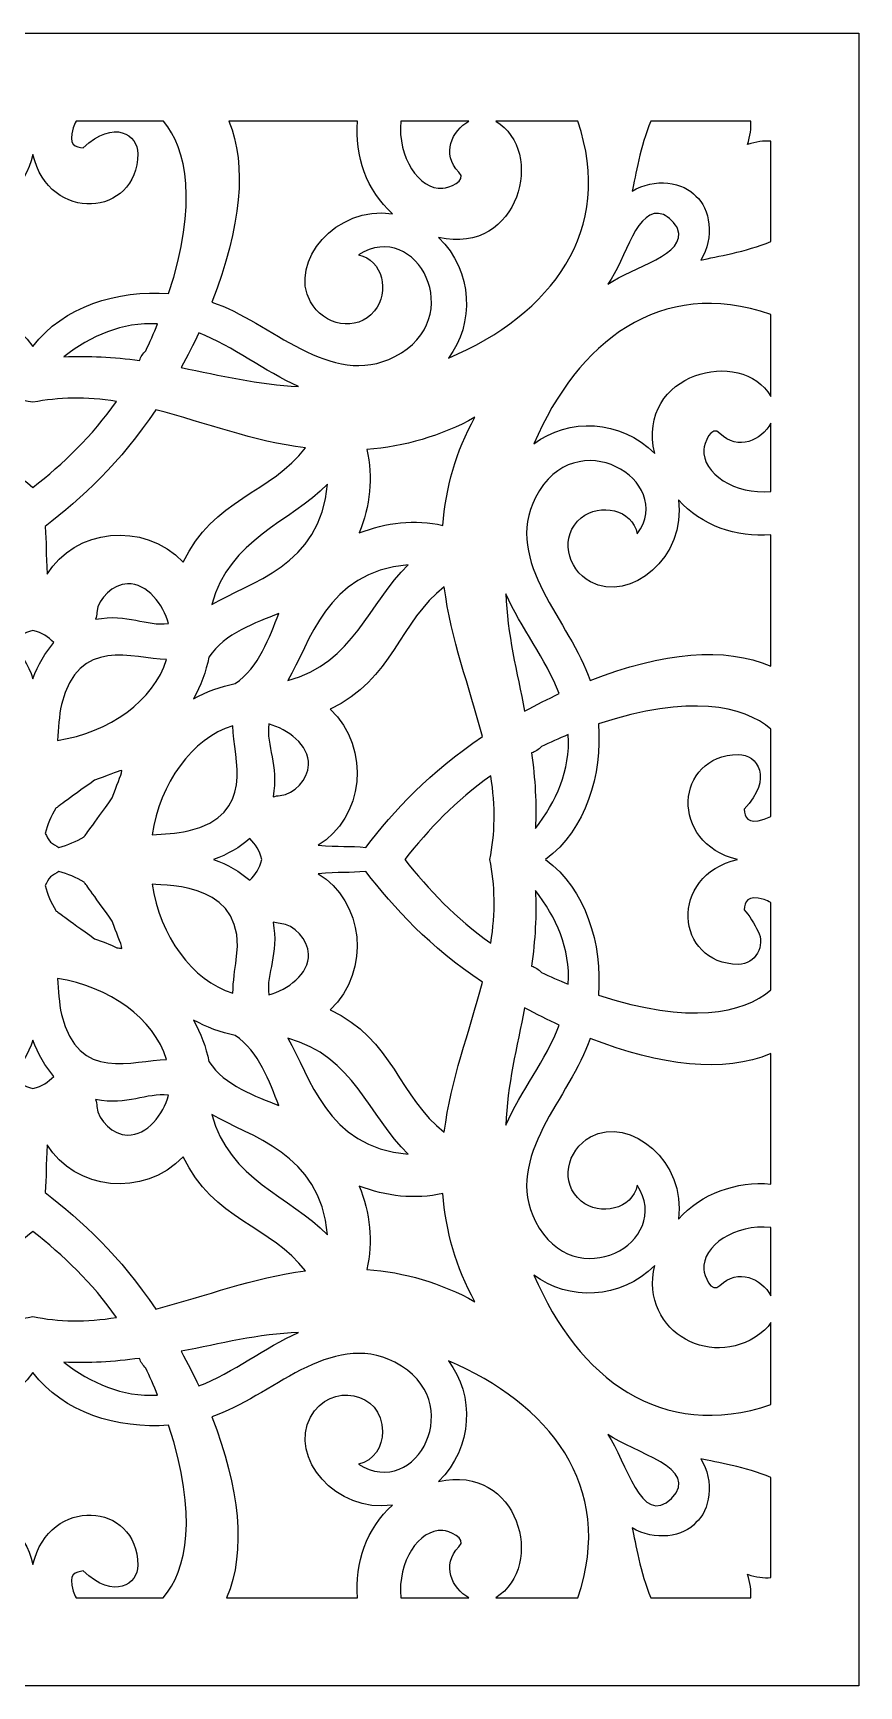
# Model space of a CAD drawing. Header units: millimetres. Extents: x -502 to 502, y -332 to 332.
# Drawn here: x -351.6 to -201.6, y 32.4 to 332.4 of the extents above; entities that cross this region are included whole.
import ezdxf

# ---------------------------------------------------------------- set-up
doc = ezdxf.new("R2010")
doc.units = ezdxf.units.MM
doc.header["$MEASUREMENT"] = 0
doc.layers.add('layer 1', color=7, linetype='Continuous')

msp = doc.modelspace()

# ---------------------------------------------------------------- linework, layer by layer
at = {"layer": 'layer 1'}
for points, knots in [([(-501.6495, 32.3517), (-469.9336, 32.3517), (-255.8634, 32.3517), (-226.8376, 32.3517), (-226.8376, 32.3517), (-226.8362, 32.3517), (-226.8321, 32.3517), (-226.83, 32.3517), (-226.83, 32.3517), (-226.4031, 32.3517), (-202.1978, 32.3517), (-201.6498, 32.3517), (-201.6498, 32.3517), (-201.6498, 66.3014), (-201.6498, 298.3413), (-201.6498, 332.3512), (-201.6498, 332.3512), (-236.1461, 332.3512), (-470.2087, 332.3512), (-501.6495, 332.3512), (-501.6495, 332.3512), (-501.6495, 332.3512), (-501.6495, 32.3517), (-501.6495, 32.3517)], [0, 0, 0, 0, 0.14285714, 0.14285714, 0.14285714, 0.14285714, 0.28571429, 0.28571429, 0.28571429, 0.28571429, 0.42857143, 0.42857143, 0.42857143, 0.42857143, 0.57142857, 0.57142857, 0.57142857, 0.57142857, 0.71428571, 0.71428571, 0.71428571, 0.71428571, 1, 1, 1, 1]), ([(-375.2898, 316.3509), (-375.2898, 316.3509), (-359.4496, 316.3509), (-359.4496, 316.3509), (-359.4496, 316.3509), (-359.2498, 315.9712), (-359.0699, 315.5915), (-358.9296, 315.1509), (-358.9296, 315.1509), (-357.9301, 311.9313), (-359.4099, 311.6713), (-360.7693, 311.4914), (-360.7693, 311.4914), (-361.6498, 312.3514), (-363.4895, 313.431), (-364.6095, 313.9913), (-364.6095, 313.9913), (-367.2694, 315.4314), (-370.7094, 313.5712), (-370.6895, 310.4515), (-370.6895, 310.4515), (-370.5903, 298.8045), (-354.4717, 297.8781), (-351.6496, 310.3112), (-351.6496, 310.3112), (-348.7104, 297.7009), (-332.6753, 298.9386), (-332.6096, 310.4515), (-332.6096, 310.4515), (-332.5665, 313.8346), (-336.8657, 316.903), (-342.5298, 311.4914), (-342.5298, 311.4914), (-343.8899, 311.6713), (-345.3499, 311.9313), (-344.3497, 315.1509), (-344.3497, 315.1509), (-344.2094, 315.5915), (-344.0295, 315.9712), (-343.8297, 316.3509), (-343.8297, 316.3509), (-343.8297, 316.3509), (-327.9498, 316.3509), (-327.9498, 316.3509), (-327.9498, 316.3509), (-323.7095, 311.371), (-321.67, 301.511), (-327.0098, 285.0516), (-327.0098, 285.0516), (-336.3293, 285.7515), (-346.1695, 282.7912), (-351.6496, 275.4509), (-351.6496, 275.4509), (-357.1098, 282.7912), (-366.9499, 285.7515), (-376.2695, 285.0516), (-376.2695, 285.0516), (-381.6298, 301.5514), (-379.5698, 311.3915), (-375.2898, 316.3509)], [0, 0, 0, 0, 0.0625, 0.0625, 0.0625, 0.0625, 0.125, 0.125, 0.125, 0.125, 0.1875, 0.1875, 0.1875, 0.1875, 0.25, 0.25, 0.25, 0.25, 0.3125, 0.3125, 0.3125, 0.3125, 0.375, 0.375, 0.375, 0.375, 0.4375, 0.4375, 0.4375, 0.4375, 0.5, 0.5, 0.5, 0.5, 0.5625, 0.5625, 0.5625, 0.5625, 0.625, 0.625, 0.625, 0.625, 0.6875, 0.6875, 0.6875, 0.6875, 0.75, 0.75, 0.75, 0.75, 0.8125, 0.8125, 0.8125, 0.8125, 0.875, 0.875, 0.875, 0.875, 1, 1, 1, 1]), ([(-316.0695, 316.3509), (-316.0695, 316.3509), (-292.7297, 316.3509), (-292.7297, 316.3509), (-292.7297, 316.3509), (-293.2695, 310.0916), (-291.0302, 303.7311), (-286.3698, 299.5509), (-286.3698, 299.5509), (-296.6095, 301.1114), (-305.2496, 290.8108), (-301.2699, 283.591), (-301.2699, 283.591), (-298.9096, 279.2712), (-292.8898, 277.931), (-289.6298, 281.9114), (-289.6298, 281.9114), (-286.8699, 285.2911), (-288.0897, 291.2309), (-292.5497, 292.0909), (-292.5497, 292.0909), (-281.9543, 298.8455), (-272.463, 280.5171), (-285.9299, 273.6311), (-285.9299, 273.6311), (-297.6699, 267.5914), (-308.5698, 280.0915), (-319.1701, 283.5116), (-319.1701, 283.5116), (-313.8296, 297.311), (-312.7699, 308.3115), (-316.0695, 316.3509)], [0, 0, 0, 0, 0.11111111, 0.11111111, 0.11111111, 0.11111111, 0.22222222, 0.22222222, 0.22222222, 0.22222222, 0.33333333, 0.33333333, 0.33333333, 0.33333333, 0.44444444, 0.44444444, 0.44444444, 0.44444444, 0.55555556, 0.55555556, 0.55555556, 0.55555556, 0.66666667, 0.66666667, 0.66666667, 0.66666667, 0.77777778, 0.77777778, 0.77777778, 0.77777778, 1, 1, 1, 1]), ([(-284.8496, 316.3509), (-284.8496, 316.3509), (-272.4698, 316.3509), (-272.4698, 316.3509), (-272.4698, 316.3509), (-275.5697, 314.711), (-277.5497, 310.3311), (-274.3095, 307.1115), (-274.3095, 307.1115), (-272.6498, 305.4709), (-276.2696, 304.2312), (-277.2295, 304.171), (-277.2295, 304.171), (-281.5896, 303.8713), (-285.4701, 309.8508), (-284.8496, 316.3509)], [0, 0, 0, 0, 0.2, 0.2, 0.2, 0.2, 0.4, 0.4, 0.4, 0.4, 0.6, 0.6, 0.6, 0.6, 1, 1, 1, 1]), ([(-252.7102, 316.3509), (-245.9104, 296.531), (-257.45, 281.3312), (-276.2094, 273.3314), (-276.2094, 273.3314), (-271.4901, 279.5312), (-271.6694, 289.0916), (-277.9896, 295.251), (-277.9896, 295.251), (-263.2167, 291.9151), (-258.5261, 311.0522), (-267.6096, 316.3509), (-267.6096, 316.3509), (-267.6096, 316.3509), (-252.7102, 316.3509), (-252.7102, 316.3509)], [0, 0, 0, 0, 0.2, 0.2, 0.2, 0.2, 0.4, 0.4, 0.4, 0.4, 0.6, 0.6, 0.6, 0.6, 1, 1, 1, 1]), ([(-239.4698, 316.3509), (-239.4698, 316.3509), (-221.2898, 316.3509), (-221.2898, 316.3509), (-221.2898, 316.3509), (-221.1899, 315.0914), (-221.3698, 313.6711), (-221.8898, 312.1112), (-221.8898, 312.1112), (-220.3299, 312.6312), (-218.9301, 312.8111), (-217.6501, 312.7112), (-217.6501, 312.7112), (-217.6501, 312.7112), (-217.6501, 294.5313), (-217.6501, 294.5313), (-217.6501, 294.5313), (-222.21, 292.6115), (-227.5504, 291.7912), (-230.3698, 291.1509), (-230.3698, 291.1509), (-227.8097, 295.1716), (-228.7101, 300.6312), (-231.2695, 302.7308), (-231.2695, 302.7308), (-233.3698, 305.2909), (-238.8499, 306.1714), (-242.8502, 303.6312), (-242.8502, 303.6312), (-242.2098, 306.4513), (-241.3895, 311.7911), (-239.4698, 316.3509)], [0, 0, 0, 0, 0.11111111, 0.11111111, 0.11111111, 0.11111111, 0.22222222, 0.22222222, 0.22222222, 0.22222222, 0.33333333, 0.33333333, 0.33333333, 0.33333333, 0.44444444, 0.44444444, 0.44444444, 0.44444444, 0.55555556, 0.55555556, 0.55555556, 0.55555556, 0.66666667, 0.66666667, 0.66666667, 0.66666667, 0.77777778, 0.77777778, 0.77777778, 0.77777778, 1, 1, 1, 1]), ([(-237.1703, 299.4113), (-236.3302, 299.111), (-234.89, 297.6715), (-234.5897, 296.8512), (-234.5897, 296.8512), (-232.7897, 292.0314), (-242.6894, 290.0111), (-247.2499, 286.7511), (-247.2499, 286.7511), (-243.9899, 291.3116), (-241.9696, 301.2312), (-237.1703, 299.4113)], [0, 0, 0, 0, 0.25, 0.25, 0.25, 0.25, 0.5, 0.5, 0.5, 0.5, 1, 1, 1, 1]), ([(-217.6501, 281.2915), (-217.6501, 281.2915), (-217.6501, 266.3914), (-217.6501, 266.3914), (-217.6501, 266.3914), (-222.9509, 275.4783), (-242.1338, 270.7652), (-238.75, 256.0114), (-238.75, 256.0114), (-244.9094, 262.3111), (-254.45, 262.5314), (-260.6696, 257.7909), (-260.6696, 257.7909), (-252.8299, 276.1713), (-237.7895, 288.2111), (-217.6501, 281.2915)], [0, 0, 0, 0, 0.2, 0.2, 0.2, 0.2, 0.4, 0.4, 0.4, 0.4, 0.6, 0.6, 0.6, 0.6, 1, 1, 1, 1]), ([(-331.1695, 274.671), (-331.6901, 274.1914), (-332.0896, 273.5716), (-332.2894, 272.9114), (-332.2894, 272.9114), (-337.0101, 273.551), (-341.6096, 273.8117), (-346.0299, 273.5914), (-346.0299, 273.5914), (-341.0897, 277.3912), (-335.5501, 279.9314), (-329.0103, 279.5709), (-329.0103, 279.5709), (-329.6896, 277.8509), (-330.4299, 276.2117), (-331.1695, 274.671)], [0, 0, 0, 0, 0.2, 0.2, 0.2, 0.2, 0.4, 0.4, 0.4, 0.4, 0.6, 0.6, 0.6, 0.6, 1, 1, 1, 1]), ([(-303.41, 268.2112), (-310.61, 268.491), (-317.6896, 270.2514), (-324.7295, 271.6313), (-324.7295, 271.6313), (-323.5494, 273.7912), (-322.5094, 275.8915), (-321.5496, 277.931), (-321.5496, 277.931), (-315.2095, 275.4913), (-309.6296, 270.9513), (-303.41, 268.2112)], [0, 0, 0, 0, 0.25, 0.25, 0.25, 0.25, 0.5, 0.5, 0.5, 0.5, 1, 1, 1, 1]), ([(-336.4894, 265.491), (-340.8899, 259.1517), (-346.2099, 254.1916), (-351.6496, 249.8712), (-351.6496, 249.8712), (-357.0701, 254.1916), (-362.4099, 259.1517), (-366.8097, 265.491), (-366.8097, 265.491), (-361.3098, 266.3914), (-356.23, 266.2511), (-351.6496, 265.3316), (-351.6496, 265.3316), (-347.05, 266.2511), (-341.9893, 266.3914), (-336.4894, 265.491)], [0, 0, 0, 0, 0.2, 0.2, 0.2, 0.2, 0.4, 0.4, 0.4, 0.4, 0.6, 0.6, 0.6, 0.6, 1, 1, 1, 1]), ([(-324.3697, 236.3113), (-331.53, 243.9313), (-344.1896, 242.3113), (-349.0498, 234.1315), (-349.0498, 234.1315), (-349.37, 237.9313), (-349.1695, 239.8312), (-349.45, 242.7915), (-349.45, 242.7915), (-342.8096, 247.9111), (-335.7902, 254.351), (-329.3694, 263.9715), (-329.3694, 263.9715), (-320.1895, 261.6112), (-311.7094, 258.2315), (-302.1696, 257.0513), (-302.1696, 257.0513), (-308.2298, 249.0112), (-319.0901, 247.6511), (-324.3697, 236.3113)], [0, 0, 0, 0, 0.16666667, 0.16666667, 0.16666667, 0.16666667, 0.33333333, 0.33333333, 0.33333333, 0.33333333, 0.5, 0.5, 0.5, 0.5, 0.66666667, 0.66666667, 0.66666667, 0.66666667, 1, 1, 1, 1]), ([(-291.0097, 256.7715), (-284.1901, 257.2908), (-277.6099, 259.1708), (-271.3896, 262.6114), (-271.3896, 262.6114), (-274.8302, 256.3911), (-276.7102, 249.8116), (-277.2295, 242.9913), (-277.2295, 242.9913), (-282.23, 244.1311), (-287.5896, 243.5311), (-292.3896, 241.6114), (-292.3896, 241.6114), (-290.4699, 246.4312), (-289.8699, 251.771), (-291.0097, 256.7715)], [0, 0, 0, 0, 0.2, 0.2, 0.2, 0.2, 0.4, 0.4, 0.4, 0.4, 0.6, 0.6, 0.6, 0.6, 1, 1, 1, 1]), ([(-217.6501, 217.4512), (-225.9701, 221.0314), (-237.1895, 219.9915), (-250.4901, 214.8309), (-250.4901, 214.8309), (-253.9095, 225.451), (-266.4096, 236.3311), (-260.3898, 248.0711), (-260.3898, 248.0711), (-253.1932, 262.0922), (-234.7997, 251.1286), (-241.9101, 241.4513), (-241.9101, 241.4513), (-242.7701, 245.9113), (-248.7099, 247.1311), (-252.0896, 244.3713), (-252.0896, 244.3713), (-256.07, 241.1113), (-254.7298, 235.0914), (-250.41, 232.7311), (-250.41, 232.7311), (-243.2162, 228.7623), (-232.8868, 237.3669), (-234.4501, 247.6312), (-234.4501, 247.6312), (-230.27, 242.9715), (-223.9094, 240.7309), (-217.6501, 241.2714), (-217.6501, 241.2714), (-217.6501, 241.2714), (-217.6501, 217.4512), (-217.6501, 217.4512)], [0, 0, 0, 0, 0.11111111, 0.11111111, 0.11111111, 0.11111111, 0.22222222, 0.22222222, 0.22222222, 0.22222222, 0.33333333, 0.33333333, 0.33333333, 0.33333333, 0.44444444, 0.44444444, 0.44444444, 0.44444444, 0.55555556, 0.55555556, 0.55555556, 0.55555556, 0.66666667, 0.66666667, 0.66666667, 0.66666667, 0.77777778, 0.77777778, 0.77777778, 0.77777778, 1, 1, 1, 1]), ([(-217.6501, 249.1514), (-224.1502, 248.5316), (-230.1297, 252.4114), (-229.83, 256.7715), (-229.83, 256.7715), (-229.7698, 257.7512), (-228.5295, 261.3512), (-226.8902, 259.6915), (-226.8902, 259.6915), (-223.6699, 256.4712), (-219.29, 258.4313), (-217.6501, 261.5312), (-217.6501, 261.5312), (-217.6501, 261.5312), (-217.6501, 249.1514), (-217.6501, 249.1514)], [0, 0, 0, 0, 0.2, 0.2, 0.2, 0.2, 0.4, 0.4, 0.4, 0.4, 0.6, 0.6, 0.6, 0.6, 1, 1, 1, 1]), ([(-319.1899, 228.6118), (-315.9696, 240.6111), (-304.9897, 243.3915), (-298.1899, 250.4917), (-298.1899, 250.4917), (-299.3495, 235.5512), (-312.4497, 232.6709), (-319.1899, 228.6118)], [0, 0, 0, 0, 0.33333333, 0.33333333, 0.33333333, 0.33333333, 1, 1, 1, 1]), ([(-283.51, 235.8111), (-290.63, 229.0113), (-293.3899, 218.0314), (-305.3899, 214.8111), (-305.3899, 214.8111), (-301.3301, 221.5513), (-298.4499, 234.6515), (-283.51, 235.8111)], [0, 0, 0, 0, 0.33333333, 0.33333333, 0.33333333, 0.33333333, 1, 1, 1, 1]), ([(-340.27, 225.9511), (-340.1496, 226.3514), (-340.0696, 226.7714), (-340.0498, 227.2113), (-340.0498, 227.2113), (-339.85, 229.8316), (-337.0299, 232.3309), (-334.4896, 232.3911), (-334.4896, 232.3911), (-330.8698, 232.4916), (-327.9697, 228.5913), (-327.0495, 225.1712), (-327.0495, 225.1712), (-331.1298, 224.6711), (-334.3898, 227.0512), (-340.27, 225.9511)], [0, 0, 0, 0, 0.2, 0.2, 0.2, 0.2, 0.4, 0.4, 0.4, 0.4, 0.6, 0.6, 0.6, 0.6, 1, 1, 1, 1]), ([(-291.2095, 184.551), (-294.1096, 184.8315), (-296.0895, 184.6317), (-299.8695, 184.9512), (-299.8695, 184.9512), (-291.6897, 189.8115), (-290.0697, 202.471), (-297.6898, 209.6314), (-297.6898, 209.6314), (-286.3499, 214.9116), (-284.9898, 225.7712), (-276.9497, 231.8314), (-276.9497, 231.8314), (-275.7695, 222.2916), (-272.3898, 213.8115), (-270.0295, 204.6514), (-270.0295, 204.6514), (-279.65, 198.2115), (-286.09, 191.1914), (-291.2095, 184.551)], [0, 0, 0, 0, 0.16666667, 0.16666667, 0.16666667, 0.16666667, 0.33333333, 0.33333333, 0.33333333, 0.33333333, 0.5, 0.5, 0.5, 0.5, 0.66666667, 0.66666667, 0.66666667, 0.66666667, 1, 1, 1, 1]), ([(-262.3697, 209.2708), (-263.7496, 216.3313), (-265.51, 223.391), (-265.7898, 230.5911), (-265.7898, 230.5911), (-263.0498, 224.3913), (-258.5097, 218.7915), (-256.07, 212.4514), (-256.07, 212.4514), (-258.1095, 211.4909), (-260.2098, 210.451), (-262.3697, 209.2708)], [0, 0, 0, 0, 0.25, 0.25, 0.25, 0.25, 0.5, 0.5, 0.5, 0.5, 1, 1, 1, 1]), ([(-314.9496, 214.2911), (-317.55, 213.791), (-320.1094, 212.8113), (-322.5094, 211.4909), (-322.5094, 211.4909), (-321.1897, 213.8916), (-320.21, 216.451), (-319.7092, 219.0515), (-319.7092, 219.0515), (-316.8098, 223.4512), (-311.21, 225.2909), (-307.01, 226.991), (-307.01, 226.991), (-308.7094, 222.791), (-310.5498, 217.1912), (-314.9496, 214.2911)], [0, 0, 0, 0, 0.2, 0.2, 0.2, 0.2, 0.4, 0.4, 0.4, 0.4, 0.6, 0.6, 0.6, 0.6, 1, 1, 1, 1]), ([(-351.6496, 215.1511), (-352.5499, 217.6708), (-353.8498, 219.971), (-355.4295, 221.7114), (-355.4295, 221.7114), (-354.3499, 222.7507), (-353.3695, 223.5114), (-351.6496, 223.9117), (-351.6496, 223.9117), (-349.9098, 223.5114), (-348.9499, 222.7507), (-347.8498, 221.7114), (-347.8498, 221.7114), (-349.4295, 219.971), (-350.7499, 217.6708), (-351.6496, 215.1511)], [0, 0, 0, 0, 0.2, 0.2, 0.2, 0.2, 0.4, 0.4, 0.4, 0.4, 0.6, 0.6, 0.6, 0.6, 1, 1, 1, 1]), ([(-327.3902, 218.6512), (-329.6499, 211.2309), (-337.8297, 205.391), (-347.1903, 203.9714), (-347.1903, 203.9714), (-346.9494, 206.1312), (-346.9898, 208.391), (-346.4698, 210.5112), (-346.4698, 210.5112), (-343.4295, 222.9511), (-333.4901, 218.7716), (-327.3902, 218.6512)], [0, 0, 0, 0, 0.25, 0.25, 0.25, 0.25, 0.5, 0.5, 0.5, 0.5, 1, 1, 1, 1]), ([(-217.6501, 190.1713), (-218.0298, 189.9715), (-218.43, 189.7916), (-218.8501, 189.6514), (-218.8501, 189.6514), (-222.0697, 188.6511), (-222.3304, 190.1111), (-222.5096, 191.4712), (-222.5096, 191.4712), (-217.124, 197.1079), (-220.1281, 201.4332), (-223.5502, 201.4113), (-223.5502, 201.4113), (-235.1213, 201.3127), (-236.2036, 185.2687), (-223.6898, 182.3515), (-223.6898, 182.3515), (-236.2618, 179.4979), (-235.1008, 163.4093), (-223.5502, 163.3115), (-223.5502, 163.3115), (-220.4298, 163.291), (-218.5696, 166.7316), (-220.0097, 169.3916), (-220.0097, 169.3916), (-220.57, 170.5115), (-221.6496, 172.3512), (-222.5096, 173.2317), (-222.5096, 173.2317), (-222.3304, 174.5918), (-222.0697, 176.0709), (-218.8501, 175.0714), (-218.8501, 175.0714), (-218.43, 174.9311), (-218.0298, 174.7519), (-217.6501, 174.5514), (-217.6501, 174.5514), (-217.6501, 174.5514), (-217.6501, 158.6716), (-217.6501, 158.6716), (-217.6501, 158.6716), (-222.63, 154.4114), (-232.49, 152.3712), (-248.9699, 157.7315), (-248.9699, 157.7315), (-248.2502, 167.0511), (-251.2098, 176.8912), (-258.5501, 182.3515), (-258.5501, 182.3515), (-251.2098, 187.8315), (-248.2502, 197.6717), (-248.9699, 206.9912), (-248.9699, 206.9912), (-232.4497, 212.3515), (-222.6095, 210.2916), (-217.6501, 206.0115), (-217.6501, 206.0115), (-217.6501, 206.0115), (-217.6501, 190.1713), (-217.6501, 190.1713)], [0, 0, 0, 0, 0.0625, 0.0625, 0.0625, 0.0625, 0.125, 0.125, 0.125, 0.125, 0.1875, 0.1875, 0.1875, 0.1875, 0.25, 0.25, 0.25, 0.25, 0.3125, 0.3125, 0.3125, 0.3125, 0.375, 0.375, 0.375, 0.375, 0.4375, 0.4375, 0.4375, 0.4375, 0.5, 0.5, 0.5, 0.5, 0.5625, 0.5625, 0.5625, 0.5625, 0.625, 0.625, 0.625, 0.625, 0.6875, 0.6875, 0.6875, 0.6875, 0.75, 0.75, 0.75, 0.75, 0.8125, 0.8125, 0.8125, 0.8125, 0.875, 0.875, 0.875, 0.875, 1, 1, 1, 1]), ([(-315.3498, 206.6108), (-315.2294, 200.5314), (-311.0499, 190.5715), (-323.4898, 187.5312), (-323.4898, 187.5312), (-325.61, 187.0112), (-327.8698, 187.0516), (-330.0297, 186.8114), (-330.0297, 186.8114), (-328.61, 196.1713), (-322.7694, 204.3511), (-315.3498, 206.6108)], [0, 0, 0, 0, 0.25, 0.25, 0.25, 0.25, 0.5, 0.5, 0.5, 0.5, 1, 1, 1, 1]), ([(-306.7897, 193.9513), (-307.2296, 193.9314), (-307.6497, 193.8514), (-308.0492, 193.731), (-308.0492, 193.731), (-306.9696, 199.5709), (-309.3299, 202.8911), (-308.8298, 206.9515), (-308.8298, 206.9515), (-305.4097, 206.0313), (-301.5094, 203.1312), (-301.61, 199.5114), (-301.61, 199.5114), (-301.6695, 196.9711), (-304.1701, 194.1517), (-306.7897, 193.9513)], [0, 0, 0, 0, 0.2, 0.2, 0.2, 0.2, 0.4, 0.4, 0.4, 0.4, 0.6, 0.6, 0.6, 0.6, 1, 1, 1, 1]), ([(-261.0897, 201.7116), (-260.4301, 201.9114), (-259.8096, 202.3109), (-259.33, 202.8309), (-259.33, 202.8309), (-257.79, 203.5711), (-256.1494, 204.3114), (-254.4301, 205.0113), (-254.4301, 205.0113), (-254.0696, 198.4516), (-256.6098, 192.9114), (-260.4096, 187.9718), (-260.4096, 187.9718), (-260.1893, 192.3914), (-260.4493, 196.9916), (-261.0897, 201.7116)], [0, 0, 0, 0, 0.2, 0.2, 0.2, 0.2, 0.4, 0.4, 0.4, 0.4, 0.6, 0.6, 0.6, 0.6, 1, 1, 1, 1]), ([(-340.45, 196.7515), (-338.2826, 197.4733), (-336.4538, 198.3825), (-335.4899, 198.5111), (-335.4899, 198.5111), (-335.6185, 197.5472), (-336.5277, 195.7171), (-337.2495, 193.551), (-337.2495, 193.551), (-340.8092, 188.5711), (-342.3499, 186.4913), (-342.3499, 186.4913), (-342.3499, 186.4913), (-343.79, 185.5916), (-345.3095, 184.9909), (-346.9303, 184.551), (-346.9303, 184.551), (-347.4502, 184.8513), (-347.9893, 185.1517), (-348.4901, 185.5109), (-348.4901, 185.5109), (-348.8493, 186.0117), (-349.1497, 186.5515), (-349.45, 187.0714), (-349.45, 187.0714), (-349.0101, 188.6915), (-348.4094, 190.211), (-347.5098, 191.6511), (-347.5098, 191.6511), (-347.5098, 191.6511), (-345.4101, 193.2117), (-340.45, 196.7515)], [0, 0, 0, 0, 0.11111111, 0.11111111, 0.11111111, 0.11111111, 0.22222222, 0.22222222, 0.22222222, 0.22222222, 0.33333333, 0.33333333, 0.33333333, 0.33333333, 0.44444444, 0.44444444, 0.44444444, 0.44444444, 0.55555556, 0.55555556, 0.55555556, 0.55555556, 0.66666667, 0.66666667, 0.66666667, 0.66666667, 0.77777778, 0.77777778, 0.77777778, 0.77777778, 1, 1, 1, 1]), ([(-268.51, 167.1913), (-274.8699, 171.5911), (-279.8101, 176.9309), (-284.1299, 182.3515), (-284.1299, 182.3515), (-279.8101, 187.7912), (-274.8699, 193.1111), (-268.51, 197.5116), (-268.51, 197.5116), (-267.6096, 192.011), (-267.7499, 186.9517), (-268.6701, 182.3515), (-268.6701, 182.3515), (-267.7499, 177.7711), (-267.6096, 172.6912), (-268.51, 167.1913)], [0, 0, 0, 0, 0.2, 0.2, 0.2, 0.2, 0.4, 0.4, 0.4, 0.4, 0.6, 0.6, 0.6, 0.6, 1, 1, 1, 1]), ([(-318.8499, 182.3515), (-316.3295, 183.2511), (-314.0301, 184.5715), (-312.2896, 186.1512), (-312.2896, 186.1512), (-311.2497, 185.0511), (-310.4896, 184.0913), (-310.09, 182.3515), (-310.09, 182.3515), (-310.4896, 180.6315), (-311.2497, 179.6716), (-312.2896, 178.5715), (-312.2896, 178.5715), (-314.0301, 180.1512), (-316.3295, 181.4511), (-318.8499, 182.3515)], [0, 0, 0, 0, 0.2, 0.2, 0.2, 0.2, 0.4, 0.4, 0.4, 0.4, 0.6, 0.6, 0.6, 0.6, 1, 1, 1, 1]), ([(-349.45, 177.6308), (-349.1497, 178.1713), (-348.8493, 178.6912), (-348.4901, 179.2112), (-348.4901, 179.2112), (-347.9893, 179.5512), (-347.4502, 179.8714), (-346.9303, 180.1711), (-346.9303, 180.1711), (-345.3095, 179.7113), (-343.79, 179.1113), (-342.3499, 178.2315), (-342.3499, 178.2315), (-342.3499, 178.2315), (-340.8495, 176.1913), (-337.2495, 171.1512), (-337.2495, 171.1512), (-336.5804, 169.1439), (-335.6158, 167.1557), (-335.4899, 166.2116), (-335.4899, 166.2116), (-335.7902, 166.2513), (-336.1097, 166.291), (-336.4101, 166.3313), (-336.4101, 166.3313), (-337.71, 166.9717), (-339.0694, 167.491), (-340.45, 167.9514), (-340.45, 167.9514), (-345.4498, 171.5514), (-347.5098, 173.0716), (-347.5098, 173.0716), (-347.5098, 173.0716), (-348.4094, 174.5111), (-349.0101, 176.0313), (-349.45, 177.6308)], [0, 0, 0, 0, 0.1, 0.1, 0.1, 0.1, 0.2, 0.2, 0.2, 0.2, 0.3, 0.3, 0.3, 0.3, 0.4, 0.4, 0.4, 0.4, 0.5, 0.5, 0.5, 0.5, 0.6, 0.6, 0.6, 0.6, 0.7, 0.7, 0.7, 0.7, 0.8, 0.8, 0.8, 0.8, 1, 1, 1, 1]), ([(-276.9497, 132.8913), (-284.9898, 138.931), (-286.3499, 149.8111), (-297.6898, 155.0716), (-297.6898, 155.0716), (-290.0697, 162.2511), (-291.6897, 174.9113), (-299.8695, 179.7715), (-299.8695, 179.7715), (-296.03, 180.0917), (-294.1698, 179.8912), (-291.2095, 180.1711), (-291.2095, 180.1711), (-286.09, 173.5314), (-279.65, 166.4914), (-270.0295, 160.0713), (-270.0295, 160.0713), (-272.3898, 150.9112), (-275.7695, 142.4113), (-276.9497, 132.8913)], [0, 0, 0, 0, 0.16666667, 0.16666667, 0.16666667, 0.16666667, 0.33333333, 0.33333333, 0.33333333, 0.33333333, 0.5, 0.5, 0.5, 0.5, 0.66666667, 0.66666667, 0.66666667, 0.66666667, 1, 1, 1, 1]), ([(-330.0297, 177.8915), (-326.99, 177.5713), (-312.5899, 178.1514), (-314.73, 164.1311), (-314.73, 164.1311), (-314.9899, 162.4317), (-315.3101, 160.2513), (-315.3498, 158.0914), (-315.3498, 158.0914), (-322.7694, 160.371), (-328.61, 168.5316), (-330.0297, 177.8915)], [0, 0, 0, 0, 0.25, 0.25, 0.25, 0.25, 0.5, 0.5, 0.5, 0.5, 1, 1, 1, 1]), ([(-260.4096, 176.7517), (-256.6098, 171.8114), (-254.0696, 166.2718), (-254.4301, 159.7115), (-254.4301, 159.7115), (-256.1494, 160.4114), (-257.79, 161.1318), (-259.33, 161.8714), (-259.33, 161.8714), (-259.8096, 162.3913), (-260.4301, 162.7909), (-261.0897, 163.0111), (-261.0897, 163.0111), (-260.4493, 167.7113), (-260.1893, 172.3115), (-260.4096, 176.7517)], [0, 0, 0, 0, 0.2, 0.2, 0.2, 0.2, 0.4, 0.4, 0.4, 0.4, 0.6, 0.6, 0.6, 0.6, 1, 1, 1, 1]), ([(-308.8298, 157.7712), (-309.3299, 161.8714), (-306.9498, 165.1115), (-308.0492, 170.9719), (-308.0492, 170.9719), (-307.6497, 170.8714), (-307.2501, 170.7913), (-306.7897, 170.7517), (-306.7897, 170.7517), (-304.1701, 170.5717), (-301.6695, 167.7311), (-301.61, 165.1915), (-301.61, 165.1915), (-301.5094, 161.5717), (-305.4097, 158.6914), (-308.8298, 157.7712)], [0, 0, 0, 0, 0.2, 0.2, 0.2, 0.2, 0.4, 0.4, 0.4, 0.4, 0.6, 0.6, 0.6, 0.6, 1, 1, 1, 1]), ([(-327.3902, 146.0715), (-333.4696, 145.9511), (-343.4295, 141.7511), (-346.4698, 154.2116), (-346.4698, 154.2116), (-346.9898, 156.3311), (-346.9494, 158.5915), (-347.1903, 160.7514), (-347.1903, 160.7514), (-337.8297, 159.3311), (-329.6499, 153.4713), (-327.3902, 146.0715)], [0, 0, 0, 0, 0.25, 0.25, 0.25, 0.25, 0.5, 0.5, 0.5, 0.5, 1, 1, 1, 1]), ([(-314.9496, 150.4111), (-310.5498, 147.5308), (-308.7094, 141.931), (-307.01, 137.7112), (-307.01, 137.7112), (-311.21, 139.4113), (-316.8098, 141.2715), (-319.7092, 145.6713), (-319.7092, 145.6713), (-320.21, 148.2711), (-321.1897, 150.8312), (-322.5094, 153.2113), (-322.5094, 153.2113), (-320.1094, 151.9115), (-317.55, 150.9311), (-314.9496, 150.4111)], [0, 0, 0, 0, 0.2, 0.2, 0.2, 0.2, 0.4, 0.4, 0.4, 0.4, 0.6, 0.6, 0.6, 0.6, 1, 1, 1, 1]), ([(-262.3697, 155.4513), (-260.2098, 154.2711), (-258.1095, 153.2113), (-256.07, 152.2713), (-256.07, 152.2713), (-258.5097, 145.9114), (-263.0498, 140.3315), (-265.7898, 134.131), (-265.7898, 134.131), (-265.51, 141.3112), (-263.7496, 148.3915), (-262.3697, 155.4513)], [0, 0, 0, 0, 0.25, 0.25, 0.25, 0.25, 0.5, 0.5, 0.5, 0.5, 1, 1, 1, 1]), ([(-351.6496, 149.571), (-350.7499, 147.0512), (-349.4295, 144.7313), (-347.8498, 142.9915), (-347.8498, 142.9915), (-348.9499, 141.9714), (-349.9098, 141.1915), (-351.6496, 140.7912), (-351.6496, 140.7912), (-353.3695, 141.1915), (-354.3499, 141.9714), (-355.4295, 142.9915), (-355.4295, 142.9915), (-353.8498, 144.7313), (-352.5499, 147.0512), (-351.6496, 149.571)], [0, 0, 0, 0, 0.2, 0.2, 0.2, 0.2, 0.4, 0.4, 0.4, 0.4, 0.6, 0.6, 0.6, 0.6, 1, 1, 1, 1]), ([(-305.3899, 149.9117), (-293.3899, 146.6914), (-290.63, 135.6916), (-283.51, 128.8911), (-283.51, 128.8911), (-298.4499, 130.0713), (-301.3301, 143.1714), (-305.3899, 149.9117)], [0, 0, 0, 0, 0.33333333, 0.33333333, 0.33333333, 0.33333333, 1, 1, 1, 1]), ([(-217.6501, 123.4514), (-223.9094, 123.9912), (-230.27, 121.7513), (-234.4501, 117.0915), (-234.4501, 117.0915), (-232.8903, 127.3312), (-243.1895, 135.9714), (-250.41, 131.9917), (-250.41, 131.9917), (-254.7298, 129.6115), (-256.07, 123.5916), (-252.0896, 120.3515), (-252.0896, 120.3515), (-248.7099, 117.5916), (-242.7701, 118.8108), (-241.9101, 123.2715), (-241.9101, 123.2715), (-235.2287, 112.832), (-253.345, 102.9802), (-260.3898, 116.6318), (-260.3898, 116.6318), (-266.4096, 128.3718), (-253.9095, 139.2711), (-250.4901, 149.8912), (-250.4901, 149.8912), (-237.6095, 144.8914), (-226.1897, 143.5114), (-217.6501, 147.1114), (-217.6501, 147.1114), (-217.6501, 147.1114), (-217.6501, 123.4514), (-217.6501, 123.4514)], [0, 0, 0, 0, 0.11111111, 0.11111111, 0.11111111, 0.11111111, 0.22222222, 0.22222222, 0.22222222, 0.22222222, 0.33333333, 0.33333333, 0.33333333, 0.33333333, 0.44444444, 0.44444444, 0.44444444, 0.44444444, 0.55555556, 0.55555556, 0.55555556, 0.55555556, 0.66666667, 0.66666667, 0.66666667, 0.66666667, 0.77777778, 0.77777778, 0.77777778, 0.77777778, 1, 1, 1, 1]), ([(-327.0495, 139.5516), (-327.9697, 136.1315), (-330.8698, 132.2311), (-334.4896, 132.3317), (-334.4896, 132.3317), (-337.0299, 132.3912), (-339.85, 134.8918), (-340.0498, 137.5114), (-340.0498, 137.5114), (-340.0696, 137.9513), (-340.1496, 138.3714), (-340.27, 138.7709), (-340.27, 138.7709), (-334.3898, 137.6715), (-331.1496, 140.0517), (-327.0495, 139.5516)], [0, 0, 0, 0, 0.2, 0.2, 0.2, 0.2, 0.4, 0.4, 0.4, 0.4, 0.6, 0.6, 0.6, 0.6, 1, 1, 1, 1]), ([(-319.1899, 136.0911), (-312.4497, 132.0512), (-299.3495, 129.1709), (-298.1899, 114.2318), (-298.1899, 114.2318), (-304.9897, 121.3312), (-315.9696, 124.1116), (-319.1899, 136.0911)], [0, 0, 0, 0, 0.33333333, 0.33333333, 0.33333333, 0.33333333, 1, 1, 1, 1]), ([(-329.3694, 100.7512), (-335.7902, 110.3718), (-342.8096, 116.7912), (-349.45, 121.9114), (-349.45, 121.9114), (-349.1695, 124.8115), (-349.37, 126.8113), (-349.0498, 130.5714), (-349.0498, 130.5714), (-344.1896, 122.391), (-331.53, 120.7914), (-324.3697, 128.4115), (-324.3697, 128.4115), (-319.0901, 117.0511), (-308.2298, 115.7116), (-302.1696, 107.6714), (-302.1696, 107.6714), (-311.7094, 106.4913), (-320.1895, 103.1109), (-329.3694, 100.7512)], [0, 0, 0, 0, 0.16666667, 0.16666667, 0.16666667, 0.16666667, 0.33333333, 0.33333333, 0.33333333, 0.33333333, 0.5, 0.5, 0.5, 0.5, 0.66666667, 0.66666667, 0.66666667, 0.66666667, 1, 1, 1, 1]), ([(-292.3896, 123.0915), (-287.5896, 121.1916), (-282.23, 120.591), (-277.2295, 121.7314), (-277.2295, 121.7314), (-276.7102, 114.9111), (-274.8302, 108.3316), (-271.3896, 102.0915), (-271.3896, 102.0915), (-277.6099, 105.5512), (-284.1901, 107.4313), (-291.0097, 107.9512), (-291.0097, 107.9512), (-289.8699, 112.9312), (-290.4699, 118.2915), (-292.3896, 123.0915)], [0, 0, 0, 0, 0.2, 0.2, 0.2, 0.2, 0.4, 0.4, 0.4, 0.4, 0.6, 0.6, 0.6, 0.6, 1, 1, 1, 1]), ([(-366.8097, 99.231), (-362.4099, 105.5718), (-357.0701, 110.5113), (-351.6496, 114.8516), (-351.6496, 114.8516), (-346.2099, 110.5113), (-340.8899, 105.5718), (-336.4894, 99.231), (-336.4894, 99.231), (-341.9893, 98.3314), (-347.05, 98.4518), (-351.6496, 99.3918), (-351.6496, 99.3918), (-356.23, 98.4518), (-361.3098, 98.3314), (-366.8097, 99.231)], [0, 0, 0, 0, 0.2, 0.2, 0.2, 0.2, 0.4, 0.4, 0.4, 0.4, 0.6, 0.6, 0.6, 0.6, 1, 1, 1, 1]), ([(-217.6501, 103.1717), (-219.29, 106.2915), (-223.6699, 108.2516), (-226.8902, 105.0313), (-226.8902, 105.0313), (-228.5295, 103.3715), (-229.7698, 106.9715), (-229.83, 107.9314), (-229.83, 107.9314), (-230.1297, 112.2915), (-224.1502, 116.1919), (-217.6501, 115.5713), (-217.6501, 115.5713), (-217.6501, 115.5713), (-217.6501, 103.1717), (-217.6501, 103.1717)], [0, 0, 0, 0, 0.2, 0.2, 0.2, 0.2, 0.4, 0.4, 0.4, 0.4, 0.6, 0.6, 0.6, 0.6, 1, 1, 1, 1]), ([(-217.6501, 83.4319), (-237.4898, 76.6314), (-252.6698, 88.1717), (-260.6696, 106.9312), (-260.6696, 106.9312), (-254.4698, 102.2112), (-244.93, 102.3911), (-238.75, 108.6915), (-238.75, 108.6915), (-241.5899, 96.3316), (-227.6298, 89.1911), (-218.7899, 96.9316), (-218.7899, 96.9316), (-218.2898, 97.3715), (-217.9299, 97.8319), (-217.6501, 98.3314), (-217.6501, 98.3314), (-217.6501, 98.3314), (-217.6501, 83.4319), (-217.6501, 83.4319)], [0, 0, 0, 0, 0.16666667, 0.16666667, 0.16666667, 0.16666667, 0.33333333, 0.33333333, 0.33333333, 0.33333333, 0.5, 0.5, 0.5, 0.5, 0.66666667, 0.66666667, 0.66666667, 0.66666667, 1, 1, 1, 1]), ([(-324.7295, 93.0914), (-317.6896, 94.4714), (-310.61, 96.2317), (-303.41, 96.5115), (-303.41, 96.5115), (-309.6098, 93.7715), (-315.2095, 89.2315), (-321.5496, 86.7918), (-321.5496, 86.7918), (-322.5094, 88.8319), (-323.5494, 90.9316), (-324.7295, 93.0914)], [0, 0, 0, 0, 0.25, 0.25, 0.25, 0.25, 0.5, 0.5, 0.5, 0.5, 1, 1, 1, 1]), ([(-292.7297, 48.3513), (-292.7297, 48.3513), (-316.4896, 48.3513), (-316.4896, 48.3513), (-316.4896, 48.3513), (-312.8499, 56.8916), (-314.1703, 68.2916), (-319.1701, 81.2118), (-319.1701, 81.2118), (-308.5698, 84.6312), (-297.6699, 97.1314), (-285.9299, 91.0917), (-285.9299, 91.0917), (-272.4103, 84.1516), (-282.0295, 65.8519), (-292.5497, 72.6312), (-292.5497, 72.6312), (-289.69, 73.1915), (-288.1698, 75.8118), (-288.1698, 78.5313), (-288.1698, 78.5313), (-288.1698, 85.8196), (-297.672, 87.6873), (-301.2699, 81.1311), (-301.2699, 81.1311), (-305.2373, 73.9126), (-296.6218, 63.6099), (-286.3698, 65.1712), (-286.3698, 65.1712), (-291.0302, 60.9719), (-293.2695, 54.6318), (-292.7297, 48.3513)], [0, 0, 0, 0, 0.11111111, 0.11111111, 0.11111111, 0.11111111, 0.22222222, 0.22222222, 0.22222222, 0.22222222, 0.33333333, 0.33333333, 0.33333333, 0.33333333, 0.44444444, 0.44444444, 0.44444444, 0.44444444, 0.55555556, 0.55555556, 0.55555556, 0.55555556, 0.66666667, 0.66666667, 0.66666667, 0.66666667, 0.77777778, 0.77777778, 0.77777778, 0.77777778, 1, 1, 1, 1]), ([(-332.2894, 91.8114), (-332.0896, 91.1313), (-331.6901, 90.5313), (-331.1695, 90.0511), (-331.1695, 90.0511), (-330.4299, 88.5117), (-329.6896, 86.8711), (-329.0103, 85.1512), (-329.0103, 85.1512), (-335.5501, 84.7715), (-341.0897, 87.3316), (-346.0299, 91.1115), (-346.0299, 91.1115), (-341.6096, 90.8912), (-337.0101, 91.171), (-332.2894, 91.8114)], [0, 0, 0, 0, 0.2, 0.2, 0.2, 0.2, 0.4, 0.4, 0.4, 0.4, 0.6, 0.6, 0.6, 0.6, 1, 1, 1, 1]), ([(-252.7102, 48.3513), (-252.7102, 48.3513), (-267.6096, 48.3513), (-267.6096, 48.3513), (-267.6096, 48.3513), (-258.3825, 54.1187), (-263.5136, 72.7749), (-277.9896, 69.4718), (-277.9896, 69.4718), (-271.6899, 75.6312), (-271.4696, 85.1717), (-276.2094, 91.3715), (-276.2094, 91.3715), (-258.1895, 83.6919), (-245.7099, 68.7513), (-252.7102, 48.3513)], [0, 0, 0, 0, 0.2, 0.2, 0.2, 0.2, 0.4, 0.4, 0.4, 0.4, 0.6, 0.6, 0.6, 0.6, 1, 1, 1, 1]), ([(-327.9895, 48.3513), (-327.9895, 48.3513), (-343.8297, 48.3513), (-343.8297, 48.3513), (-343.8297, 48.3513), (-344.0295, 48.731), (-344.2094, 49.1312), (-344.3497, 49.552), (-344.3497, 49.552), (-345.3499, 52.7914), (-343.8899, 53.0309), (-342.5298, 53.2313), (-342.5298, 53.2313), (-336.8924, 47.845), (-332.5658, 50.8464), (-332.6096, 54.2713), (-332.6096, 54.2713), (-332.6753, 65.8225), (-348.731, 66.9301), (-351.6496, 54.4115), (-351.6496, 54.4115), (-354.5059, 66.9951), (-370.591, 65.7999), (-370.6895, 54.2713), (-370.6895, 54.2713), (-370.7094, 51.1515), (-367.2694, 49.2913), (-364.6095, 50.7315), (-364.6095, 50.7315), (-363.4895, 51.2911), (-361.6498, 52.3714), (-360.7693, 53.2313), (-360.7693, 53.2313), (-359.4099, 53.0309), (-357.9301, 52.7914), (-358.9296, 49.552), (-358.9296, 49.552), (-359.0699, 49.1312), (-359.2498, 48.731), (-359.4496, 48.3513), (-359.4496, 48.3513), (-359.4496, 48.3513), (-375.3294, 48.3513), (-375.3294, 48.3513), (-375.3294, 48.3513), (-379.5897, 53.3518), (-381.6298, 63.2118), (-376.2695, 79.6711), (-376.2695, 79.6711), (-366.9499, 78.9514), (-357.1098, 81.9315), (-351.6496, 89.2513), (-351.6496, 89.2513), (-346.1695, 81.9315), (-336.3293, 78.9514), (-327.0098, 79.6711), (-327.0098, 79.6711), (-321.6502, 63.1714), (-323.7095, 53.3319), (-327.9895, 48.3513)], [0, 0, 0, 0, 0.0625, 0.0625, 0.0625, 0.0625, 0.125, 0.125, 0.125, 0.125, 0.1875, 0.1875, 0.1875, 0.1875, 0.25, 0.25, 0.25, 0.25, 0.3125, 0.3125, 0.3125, 0.3125, 0.375, 0.375, 0.375, 0.375, 0.4375, 0.4375, 0.4375, 0.4375, 0.5, 0.5, 0.5, 0.5, 0.5625, 0.5625, 0.5625, 0.5625, 0.625, 0.625, 0.625, 0.625, 0.6875, 0.6875, 0.6875, 0.6875, 0.75, 0.75, 0.75, 0.75, 0.8125, 0.8125, 0.8125, 0.8125, 0.875, 0.875, 0.875, 0.875, 1, 1, 1, 1]), ([(-247.2499, 77.971), (-242.6497, 74.6713), (-230.2898, 71.9313), (-235.67, 66.3917), (-235.67, 66.3917), (-241.2499, 60.9719), (-243.8901, 73.2715), (-247.2499, 77.971)], [0, 0, 0, 0, 0.33333333, 0.33333333, 0.33333333, 0.33333333, 1, 1, 1, 1]), ([(-217.6501, 52.0115), (-218.9301, 51.9116), (-220.3299, 52.0717), (-221.8898, 52.6115), (-221.8898, 52.6115), (-221.3698, 51.0516), (-221.1899, 49.6313), (-221.3096, 48.3513), (-221.3096, 48.3513), (-221.3096, 48.3513), (-239.4698, 48.3513), (-239.4698, 48.3513), (-239.4698, 48.3513), (-241.3895, 52.9317), (-242.2098, 58.2715), (-242.8502, 61.0717), (-242.8502, 61.0717), (-238.8499, 58.5513), (-233.3698, 59.4318), (-231.2695, 61.9912), (-231.2695, 61.9912), (-228.7299, 64.0717), (-227.8097, 69.5518), (-230.3698, 73.5712), (-230.3698, 73.5712), (-227.5504, 72.9315), (-222.21, 72.1112), (-217.6501, 70.1915), (-217.6501, 70.1915), (-217.6501, 70.1915), (-217.6501, 52.0115), (-217.6501, 52.0115)], [0, 0, 0, 0, 0.11111111, 0.11111111, 0.11111111, 0.11111111, 0.22222222, 0.22222222, 0.22222222, 0.22222222, 0.33333333, 0.33333333, 0.33333333, 0.33333333, 0.44444444, 0.44444444, 0.44444444, 0.44444444, 0.55555556, 0.55555556, 0.55555556, 0.55555556, 0.66666667, 0.66666667, 0.66666667, 0.66666667, 0.77777778, 0.77777778, 0.77777778, 0.77777778, 1, 1, 1, 1]), ([(-284.8496, 48.3513), (-285.4701, 54.8713), (-281.5896, 60.8514), (-277.2295, 60.5518), (-277.2295, 60.5518), (-276.2696, 60.4916), (-272.6498, 59.2512), (-274.3095, 57.5915), (-274.3095, 57.5915), (-277.5298, 54.3711), (-275.5697, 50.0117), (-272.4698, 48.3513), (-272.4698, 48.3513), (-272.4698, 48.3513), (-284.8496, 48.3513), (-284.8496, 48.3513)], [0, 0, 0, 0, 0.2, 0.2, 0.2, 0.2, 0.4, 0.4, 0.4, 0.4, 0.6, 0.6, 0.6, 0.6, 1, 1, 1, 1])]:
    msp.add_open_spline(points, degree=3, knots=knots, dxfattribs=at)

doc.saveas('drawing.dxf')
